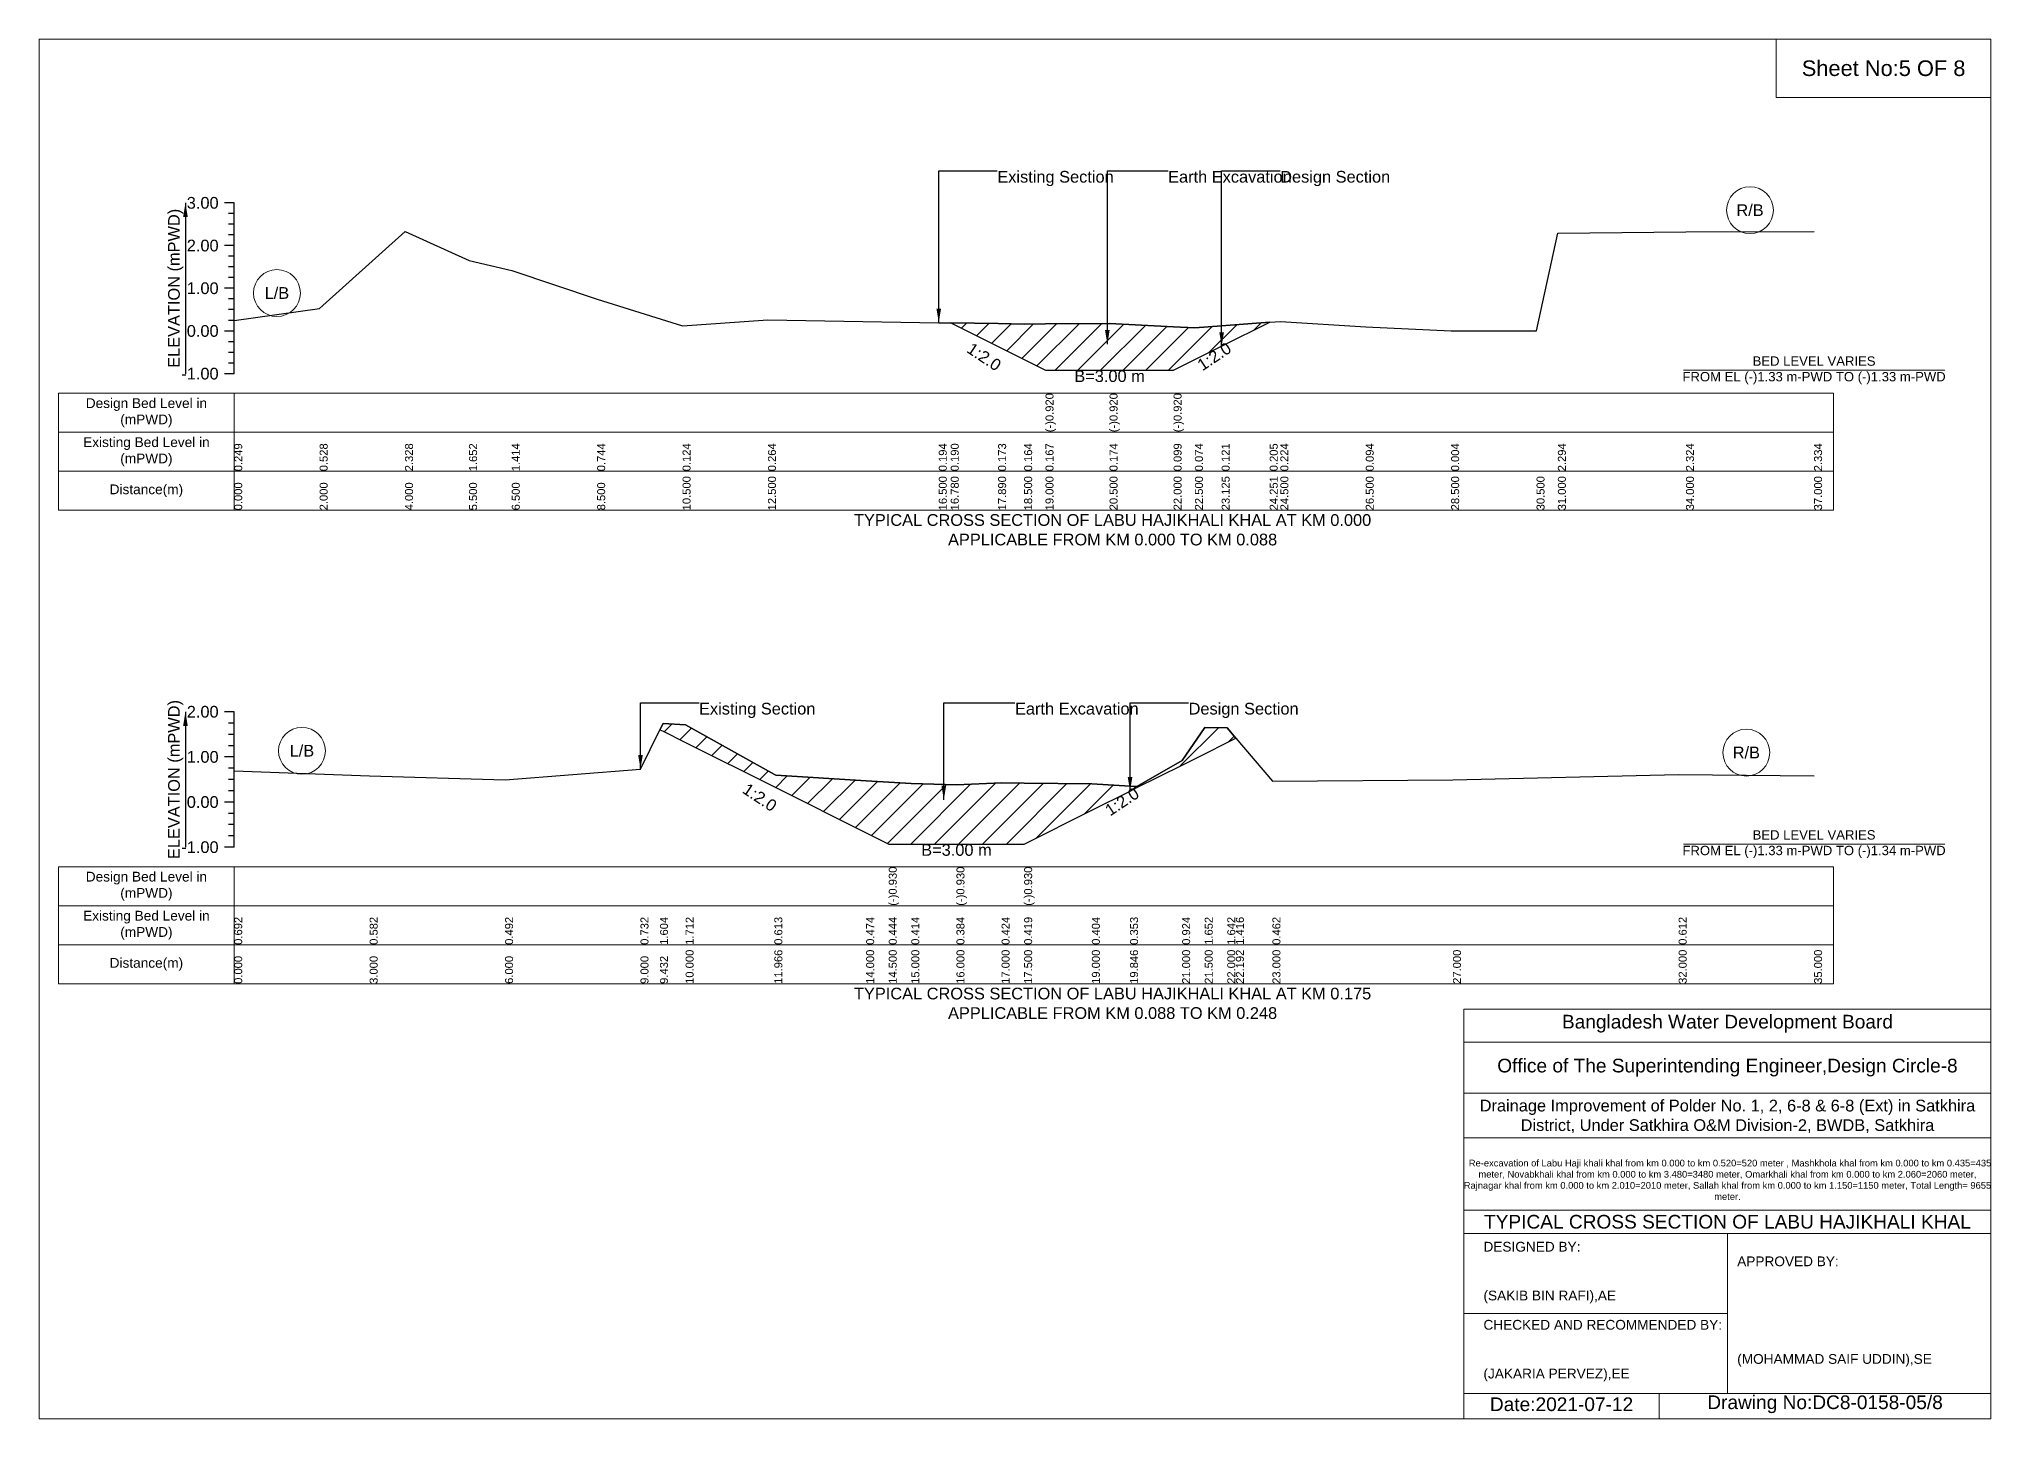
# Model space of a CAD drawing. Header units: inches. Extents: x 91000 to 648000, y -5656 to 141.
# Drawn here: x 140000 to 148000, y -5656 to 0 of the extents above; entities that cross this region are included whole.
import ezdxf

# ---------------------------------------------------------------- set-up
doc = ezdxf.new("R2010")
doc.units = ezdxf.units.IN
doc.header["$LTSCALE"] = 7
doc.header["$MEASUREMENT"] = 0
for name, color, linetype, lineweight in [('Cross section Data Border', 7, 'Continuous', 9), ('Cross Section Labels', 7, 'Continuous', 9), ('Existing_Bed_Level for Xsection', 7, 'Continuous', 25)]:
    doc.layers.add(name, color=color, linetype=linetype, lineweight=lineweight)
doc.styles.get("Standard").update_dxf_attribs({"font": 'arial.ttf'})
doc.dimstyles.get("Standard").update_dxf_attribs({"dimtxt": 0.18, "dimasz": 0.18, "dimexe": 0.18, "dimexo": 0.0625, "dimgap": 0.09, "dimtad": 0, "dimtih": 1, "dimtoh": 1, "dimdec": 4, "dimzin": 0, "dimdsep": 46, "dimtxsty": 'Standard', "dimcen": 0.09, "dimadec": 0, "dimazin": 0, "dimtfac": 1, "dimtdec": 4, "dimtofl": 0, "dimtmove": 0, "dimatfit": 3, "dimfxl": 1, "dimtolj": 1, "dimtzin": 0, "dimarcsym": 0})

msp = doc.modelspace()

# ---------------------------------------------------------------- hatches: boundary and pattern name
at = {"layer": 'Existing_Bed_Level for Xsection'}
h = msp.add_hatch(dxfattribs=at)
h.set_pattern_fill('ANSI31', color=256, scale=525, style=0)
h.paths.add_polyline_path([(143736.6, -1163.5), (143930.8, -1260.6), (144037.5, -1314), (144125, -1357.7), (144387.5, -1357.7), (144650, -1357.7), (144737.5, -1314), (144846.9, -1259.2), (145043.9, -1160.8), (144846.9, -1175.5), (144737.5, -1183.8), (144650, -1179.4), (144387.5, -1166.2), (144125, -1167.6), (144037.5, -1168), (143930.8, -1166.4)])
h = msp.add_hatch(dxfattribs=at)
h.set_pattern_fill('ANSI31', color=256, scale=555, style=0)
h.paths.add_polyline_path([(142544.9, -2830.9), (142557.5, -2837.2), (142650, -2883.4), (143013.7, -3065.3), (143020, -3068.4), (143390, -3253.4), (143482.5, -3299.7), (143575, -3299.7), (143760, -3299.7), (143945, -3299.7), (144037.5, -3299.7), (144315, -3160.9), (144471.5, -3082.7), (144500, -3068.4), (144685, -2975.9), (144777.5, -2929.7), (144870, -2883.4), (144905.5, -2865.7), (144870, -2823.9), (144777.5, -2822), (144685, -2956.7), (144500, -3064), (144471.5, -3062.3), (144315, -3052.9), (144037.5, -3050.1), (143945, -3049.2), (143760, -3056.6), (143575, -3051.1), (143482.5, -3045.5), (143390, -3039.9), (143020, -3017.8), (143013.7, -3014.2), (142650, -2810.9), (142557.5, -2805.4)])

# ---------------------------------------------------------------- linework, layer by layer
at = {"layer": 'Cross section Data Border'}
for points in [[(140080, -1451.7), (147355, -1451.7), (147355, -1931.7), (140080, -1931.7)], [(140080, -3392.6), (147355, -3392.6), (147355, -3872.6), (140080, -3872.6)]]:
    msp.add_lwpolyline(points, close=True, dxfattribs=at)
for points in [[(140800, -1451.7), (140800, -1931.7)], [(140080, -1611.7), (147355, -1611.7)], [(140080, -1771.7), (147355, -1771.7)], [(140800, -3392.6), (140800, -3872.6)], [(140080, -3552.6), (147355, -3552.6)], [(140080, -3712.6), (147355, -3712.6)]]:
    msp.add_lwpolyline(points, dxfattribs=at)
at = {"layer": 'Cross Section Labels'}
for points in [[(140000, 0), (148000, 0), (148000, -5656), (140000, -5656)], [(147120, 0), (148000, 0), (148000, -240), (147120, -240)]]:
    msp.add_lwpolyline(points, close=True, dxfattribs=at)
for points in [[(146739.2, -1357.7), (147810.8, -1357.7)], [(146739.2, -3299.7), (147810.8, -3299.7)], [(145840, -5656), (145840, -3976), (148000, -3976)], [(145840, -4112), (148000, -4112)], [(145840, -4320), (148000, -4320)], [(145840, -4504), (148000, -4504)], [(145840, -4800), (148000, -4800)], [(145840, -4896), (148000, -4896)], [(146920, -4896), (146920, -5552)], [(145840, -5224), (146920, -5224)], [(145840, -5552), (148000, -5552)], [(146640, -5552), (146640, -5656)]]:
    msp.add_lwpolyline(points, dxfattribs=at)
for centre in [(147012.5, -701.6), (140975, -1041.2), (141077.5, -2917.3), (146997.5, -2924.7)]:
    msp.add_circle(centre, 96, dxfattribs=at)
at = {"layer": 'Existing_Bed_Level for Xsection'}
for points in [[(140800, -671.7), (140760, -671.7)], [(140800, -715.5), (140776, -715.5)], [(140800, -1371.7), (140800, -1196.7), (140800, -1021.7), (140800, -846.7), (140800, -671.7)], [(140800, -759.2), (140776, -759.2)], [(140800, -1153.1), (141150, -1104.3), (141500, -789.3), (141762.5, -907.6), (141937.5, -949.2), (142287.5, -1066.5), (142637.5, -1175), (142987.5, -1150.5), (143687.5, -1162.8), (143736.6, -1163.5), (143930.8, -1166.4), (144037.5, -1168), (144125, -1167.6), (144125, -1167.6), (144387.5, -1166.2), (144387.5, -1166.2), (144650, -1179.4), (144650, -1179.4), (144737.5, -1183.8), (144846.9, -1175.5), (145043.9, -1160.8), (145087.5, -1157.5), (145437.5, -1180.2), (145787.5, -1196), (146137.5, -1196), (146225, -795.2), (146750, -790), (147275, -788.2)], [(140800, -846.7), (140760, -846.7)], [(140800, -803), (140776, -803)], [(140800, -890.5), (140776, -890.5)], [(140800, -934.2), (140776, -934.2)], [(140800, -1021.7), (140760, -1021.7)], [(140800, -978), (140776, -978)], [(140800, -1065.5), (140776, -1065.5)], [(140800, -1109.2), (140776, -1109.2)], [(140800, -1196.7), (140760, -1196.7)], [(140800, -1153), (140776, -1153)], [(140800, -1240.5), (140776, -1240.5)], [(140800, -1284.2), (140776, -1284.2)], [(140800, -1328), (140776, -1328)], [(140800, -1371.7), (140760, -1371.7)], [(140800, -2757.6), (140760, -2757.6)], [(140800, -3312.6), (140800, -3127.6), (140800, -2942.6), (140800, -2757.6)], [(140800, -2803.9), (140776, -2803.9)], [(140800, -2850.1), (140776, -2850.1)], [(140800, -2999.6), (141355, -3020), (141910, -3036.6), (142465, -2992.2), (142544.9, -2830.9), (142557.5, -2805.4), (142650, -2810.9), (143013.7, -3014.2), (143020, -3017.8), (143390, -3039.9), (143482.5, -3045.5), (143482.5, -3045.5), (143575, -3051.1), (143760, -3056.6), (143760, -3056.6), (143945, -3049.2), (144037.5, -3050.1), (144037.5, -3050.1), (144315, -3052.9), (144471.5, -3062.3), (144500, -3064), (144685, -2956.7), (144777.5, -2822), (144870, -2823.9), (144905.5, -2865.7), (145055, -3042.2), (145795, -3036.6), (146720, -3014.4), (147275, -3020)], [(140800, -2942.6), (140760, -2942.6)], [(140800, -2896.4), (140776, -2896.4)], [(140800, -2988.9), (140776, -2988.9)], [(140800, -3035.1), (140776, -3035.1)], [(140800, -3081.4), (140776, -3081.4)], [(140800, -3127.6), (140760, -3127.6)], [(140800, -3173.9), (140776, -3173.9)], [(140800, -3220.1), (140776, -3220.1)], [(140800, -3266.4), (140776, -3266.4)], [(140800, -3312.6), (140760, -3312.6)]]:
    msp.add_lwpolyline(points, dxfattribs=at)
for points in [[(143736.6, -1163.5), (143930.8, -1260.6), (144037.5, -1314), (144125, -1357.7), (144125, -1357.7), (144387.5, -1357.7), (144387.5, -1357.7), (144650, -1357.7), (144650, -1357.7), (144737.5, -1314), (144846.9, -1259.2), (145043.9, -1160.8), (145043.9, -1160.8), (145043.9, -1160.8), (144846.9, -1175.5), (144737.5, -1183.8), (144650, -1179.4), (144650, -1179.4), (144387.5, -1166.2), (144387.5, -1166.2), (144125, -1167.6), (144125, -1167.6), (144037.5, -1168), (143930.8, -1166.4)], [(142544.9, -2830.9), (142544.9, -2830.9), (142557.5, -2837.2), (142650, -2883.4), (143013.7, -3065.3), (143020, -3068.4), (143390, -3253.4), (143482.5, -3299.7), (143482.5, -3299.7), (143575, -3299.7), (143760, -3299.7), (143760, -3299.7), (143945, -3299.7), (144037.5, -3299.7), (144037.5, -3299.7), (144315, -3160.9), (144471.5, -3082.7), (144500, -3068.4), (144685, -2975.9), (144777.5, -2929.7), (144870, -2883.4), (144905.5, -2865.7), (144905.5, -2865.7), (144905.5, -2865.7), (144870, -2823.9), (144777.5, -2822), (144685, -2956.7), (144500, -3064), (144471.5, -3062.3), (144315, -3052.9), (144037.5, -3050.1), (144037.5, -3050.1), (143945, -3049.2), (143760, -3056.6), (143760, -3056.6), (143575, -3051.1), (143482.5, -3045.5), (143482.5, -3045.5), (143390, -3039.9), (143020, -3017.8), (143013.7, -3014.2), (142650, -2810.9), (142557.5, -2805.4), (142544.9, -2830.9)]]:
    msp.add_lwpolyline(points, close=True, dxfattribs=at)

# ---------------------------------------------------------------- texts
at = {"layer": 'Cross section Data Border', "char_height": 40, "width": 640, "attachment_point": 5}
for s, insert in [('Design Bed Level in (mPWD)', (140440, -1531.7)), ('Existing Bed Level in (mPWD)', (140440, -1691.7)), ('Distance(m)', (140440, -1851.7)), ('Design Bed Level in (mPWD)', (140440, -3472.6)), ('Existing Bed Level in (mPWD)', (140440, -3632.6)), ('Distance(m)', (140440, -3792.6))]:
    msp.add_mtext(s, dxfattribs=dict(at, insert=insert))
at = {"layer": 'Cross Section Labels'}
for s, insert, char_height, attachment_point in [('Sheet No:5 OF 8', (147560, -120), 64, 5), ('Existing Section', (143927.5, -540.5), 48, 1), ('Earth Excavation', (144627.5, -540.5), 48, 1), ('Design Section', (145086.9, -540.5), 48, 1), ('R/B', (147012.5, -701.6), 48, 5), ('L/B', (140975, -1041.2), 48, 5), ('B=3.00 m', (144387.5, -1357.7), 48, 2), ('BED LEVEL VARIES ^JFROM EL (-)1.33 m-PWD TO (-)1.33 m-PWD', (147275, -1357.7), 38.4, 5), ('TYPICAL CROSS SECTION OF LABU HAJIKHALI KHAL AT KM 0.000^JAPPLICABLE FROM KM 0.000 TO KM 0.088', (144400, -2011.7), 48, 5), ('Existing Section', (142705, -2720.6), 48, 1), ('Earth Excavation', (144000, -2720.6), 48, 1), ('Design Section', (144711.5, -2720.6), 48, 1), ('L/B', (141077.5, -2917.3), 48, 5), ('R/B', (146997.5, -2924.7), 48, 5), ('BED LEVEL VARIES ^JFROM EL (-)1.33 m-PWD TO (-)1.34 m-PWD', (147275, -3299.7), 38.4, 5), ('B=3.00 m', (143760, -3299.7), 48, 2), ('TYPICAL CROSS SECTION OF LABU HAJIKHALI KHAL AT KM 0.175^JAPPLICABLE FROM KM 0.088 TO KM 0.248', (144400, -3952.6), 48, 5), ('Bangladesh Water Development Board', (146920, -4036), 56, 5), ('Office of The Superintending Engineer,Design Circle-8', (146920, -4216), 56, 5)]:
    msp.add_mtext(s, dxfattribs=dict(at, insert=insert, char_height=char_height, attachment_point=attachment_point))
at = {"layer": 'Cross Section Labels', "char_height": 48, "attachment_point": 2}
for insert, rotation in [((143887, -1282.5), 326.30993), ((144803.2, -1281.1), 33.69007), ((142967.4, -3088.4), 326.30993), ((144425.2, -3105.8), 33.69007)]:
    msp.add_mtext('1:2.0', dxfattribs=dict(at, insert=insert, rotation=rotation))
at = {"layer": 'Cross Section Labels'}
for s, insert, char_height, width, attachment_point in [('Drainage Improvement of Polder No. 1, 2, 6-8 & 6-8 (Ext) in Satkhira District, Under Satkhira O&M Division-2, BWDB, Satkhira', (146920, -4416), 48, 2240, 5), ('  Re-excavation of Labu Haji khali khal from km 0.000 to km 0.520=520 meter , Mashkhola khal from km 0.000 to km 0.435=435 meter, Novabkhali khal from km 0.000 to km 3.480=3480 meter, Omarkhali khal from km 0.000 to km 2.060=2060 meter, Rajnagar khal from km 0.000 to km 2.010=2010 meter, Sallah khal from km 0.000 to km 1.150=1150 meter, Total Length= 9655 meter. ', (146920, -4676), 27.4148, 2160, 5), ('TYPICAL CROSS SECTION OF LABU HAJIKHALI KHAL', (146920, -4848), 56, 2240, 5), ('DESIGNED BY:^J^J^J(SAKIB BIN RAFI),AE', (145920, -5056), 40, 1120, 4), ('APPROVED BY:^J^J^J^J^J^J(MOHAMMAD SAIF UDDIN),SE', (146960, -5216), 40, 1120, 4), ('CHECKED AND RECOMMENDED BY:^J^J^J(JAKARIA PERVEZ),EE', (145920, -5376), 40, 1120, 4), ('Date:2021-07-12', (146240, -5596), 56, 1120, 5), ('Drawing No:DC8-0158-05/8', (147320, -5596), 56, 1760, 5)]:
    msp.add_mtext(s, dxfattribs=dict(at, insert=insert, char_height=char_height, width=width, attachment_point=attachment_point))
at = {"layer": 'Existing_Bed_Level for Xsection', "rotation": 90}
for s, insert, char_height, attachment_point in [('ELEVATION (mPWD)', (140560, -1021.7), 48, 5), ('(-)0.920', (144125, -1611.7), 32.8, 1), ('(-)0.920', (144387.5, -1611.7), 32.8, 1), ('(-)0.920', (144650, -1611.7), 32.8, 1), ('0.249', (140800, -1771.7), 32.8, 1), ('0.528', (141150, -1771.7), 32.8, 1), ('2.328', (141500, -1771.7), 32.8, 1), ('1.652', (141762.5, -1771.7), 32.8, 1), ('1.414', (141937.5, -1771.7), 32.8, 1), ('0.744', (142287.5, -1771.7), 32.8, 1), ('0.124', (142637.5, -1771.7), 32.8, 1), ('0.264', (142987.5, -1771.7), 32.8, 1), ('0.194', (143687.5, -1771.7), 32.8, 1), ('0.190', (143736.6, -1771.7), 32.8, 1), ('0.173', (143930.8, -1771.7), 32.8, 1), ('0.164', (144037.5, -1771.7), 32.8, 1), ('0.167', (144125, -1771.7), 32.8, 1), ('0.174', (144387.5, -1771.7), 32.8, 1), ('0.099', (144650, -1771.7), 32.8, 1), ('0.074', (144737.5, -1771.7), 32.8, 1), ('0.121', (144846.9, -1771.7), 32.8, 1), ('0.205', (145043.9, -1771.7), 32.8, 1), ('0.224', (145087.5, -1771.7), 32.8, 1), ('0.094', (145437.5, -1771.7), 32.8, 1), ('0.004', (145787.5, -1771.7), 32.8, 1), ('2.294', (146225, -1771.7), 32.8, 1), ('2.324', (146750, -1771.7), 32.8, 1), ('2.334', (147275, -1771.7), 32.8, 1), ('0.000', (140800, -1931.7), 32.8, 1), ('2.000', (141150, -1931.7), 32.8, 1), ('4.000', (141500, -1931.7), 32.8, 1), ('5.500', (141762.5, -1931.7), 32.8, 1), ('6.500', (141937.5, -1931.7), 32.8, 1), ('8.500', (142287.5, -1931.7), 32.8, 1), ('10.500', (142637.5, -1931.7), 32.8, 1), ('12.500', (142987.5, -1931.7), 32.8, 1), ('16.500', (143687.5, -1931.7), 32.8, 1), ('16.780', (143736.6, -1931.7), 32.8, 1), ('17.890', (143930.8, -1931.7), 32.8, 1), ('18.500', (144037.5, -1931.7), 32.8, 1), ('19.000', (144125, -1931.7), 32.8, 1), ('20.500', (144387.5, -1931.7), 32.8, 1), ('22.000', (144650, -1931.7), 32.8, 1), ('22.500', (144737.5, -1931.7), 32.8, 1), ('23.125', (144846.9, -1931.7), 32.8, 1), ('24.251', (145043.9, -1931.7), 32.8, 1), ('24.500', (145087.5, -1931.7), 32.8, 1), ('26.500', (145437.5, -1931.7), 32.8, 1), ('28.500', (145787.5, -1931.7), 32.8, 1), ('30.500', (146137.5, -1931.7), 32.8, 1), ('31.000', (146225, -1931.7), 32.8, 1), ('34.000', (146750, -1931.7), 32.8, 1), ('37.000', (147275, -1931.7), 32.8, 1), ('ELEVATION (mPWD)', (140560, -3035.1), 48, 5), ('(-)0.930', (143482.5, -3552.6), 32.8, 1), ('(-)0.930', (143760, -3552.6), 32.8, 1), ('(-)0.930', (144037.5, -3552.6), 32.8, 1), ('1.604', (142544.9, -3712.6), 32.8, 1), ('0.474', (143390, -3712.6), 32.8, 1), ('0.444', (143482.5, -3712.6), 32.8, 1), ('0.414', (143575, -3712.6), 32.8, 1), ('0.384', (143760, -3712.6), 32.8, 1), ('0.424', (143945, -3712.6), 32.8, 1), ('0.404', (144315, -3712.6), 32.8, 1), ('0.924', (144685, -3712.6), 32.8, 1), ('0.692', (140800, -3712.6), 32.8, 1), ('0.582', (141355, -3712.6), 32.8, 1), ('0.492', (141910, -3712.6), 32.8, 1), ('0.732', (142465, -3712.6), 32.8, 1), ('1.712', (142650, -3712.6), 32.8, 1), ('0.613', (143013.7, -3712.6), 32.8, 1), ('0.419', (144037.5, -3712.6), 32.8, 1), ('0.353', (144471.5, -3712.6), 32.8, 1), ('1.652', (144777.5, -3712.6), 32.8, 1), ('1.642', (144870, -3712.6), 32.8, 1), ('1.416', (144905.5, -3712.6), 32.8, 1), ('0.462', (145055, -3712.6), 32.8, 1), ('0.612', (146720, -3712.6), 32.8, 1), ('0.000', (140800, -3872.6), 32.8, 1), ('3.000', (141355, -3872.6), 32.8, 1), ('6.000', (141910, -3872.6), 32.8, 1), ('9.000', (142465, -3872.6), 32.8, 1), ('10.000', (142650, -3872.6), 32.8, 1), ('11.966', (143013.7, -3872.6), 32.8, 1), ('14.000', (143390, -3872.6), 32.8, 1), ('14.500', (143482.5, -3872.6), 32.8, 1), ('15.000', (143575, -3872.6), 32.8, 1), ('16.000', (143760, -3872.6), 32.8, 1), ('17.000', (143945, -3872.6), 32.8, 1), ('17.500', (144037.5, -3872.6), 32.8, 1), ('19.000', (144315, -3872.6), 32.8, 1), ('19.846', (144471.5, -3872.6), 32.8, 1), ('21.000', (144685, -3872.6), 32.8, 1), ('21.500', (144777.5, -3872.6), 32.8, 1), ('22.000', (144870, -3872.6), 32.8, 1), ('22.192', (144905.5, -3872.6), 32.8, 1), ('23.000', (145055, -3872.6), 32.8, 1), ('27.000', (145795, -3872.6), 32.8, 1), ('32.000', (146720, -3872.6), 32.8, 1), ('35.000', (147275, -3872.6), 32.8, 1), ('9.432', (142544.9, -3872.6), 32.8, 1)]:
    msp.add_mtext(s, dxfattribs=dict(at, insert=insert, char_height=char_height, attachment_point=attachment_point))
at = {"layer": 'Existing_Bed_Level for Xsection', "char_height": 48, "attachment_point": 6}
for s, insert in [('3.00', (140736, -671.7)), ('2.00', (140736, -846.7)), ('1.00', (140736, -1021.7)), ('0.00', (140736, -1196.7)), ('-1.00', (140736, -1371.7)), ('2.00', (140736, -2757.6)), ('1.00', (140736, -2942.6)), ('0.00', (140736, -3127.6)), ('-1.00', (140736, -3312.6))]:
    msp.add_mtext(s, dxfattribs=dict(at, insert=insert))

# ---------------------------------------------------------------- leaders
at = {"layer": 'Cross Section Labels', "annotation_type": 0, "has_hookline": 1, "hookline_direction": 0}
for points, text_width in [([(143687.5, -1162.8), (143687.5, -540.5), (143927.4, -540.5)], 467.2), ([(144378.5, -1250.8), (144378.5, -540.5), (144627.4, -540.5)], 497), ([(144846.9, -1259.2), (144846.9, -540.5), (145086.8, -540.5)], 441.2), ([(142465, -2992.2), (142465, -2720.6), (142704.9, -2720.6)], 467.2), ([(143708.2, -3118.5), (143708.2, -2720.6), (143999.9, -2720.6)], 497), ([(144471.5, -3082.7), (144471.5, -2720.6), (144711.4, -2720.6)], 441.2)]:
    msp.add_leader(points, dimstyle='Standard', override={"dimasz": 57.6}, dxfattribs=dict(at, text_width=text_width))
at = {"layer": 'Existing_Bed_Level for Xsection'}
for points in [[(140600, -671.7), (140600, -1371.7)], [(140600, -2757.6), (140600, -3312.6)]]:
    msp.add_leader(points, dimstyle='Standard', override={"dimasz": 57.6}, dxfattribs=at)

doc.saveas('drawing.dxf')
